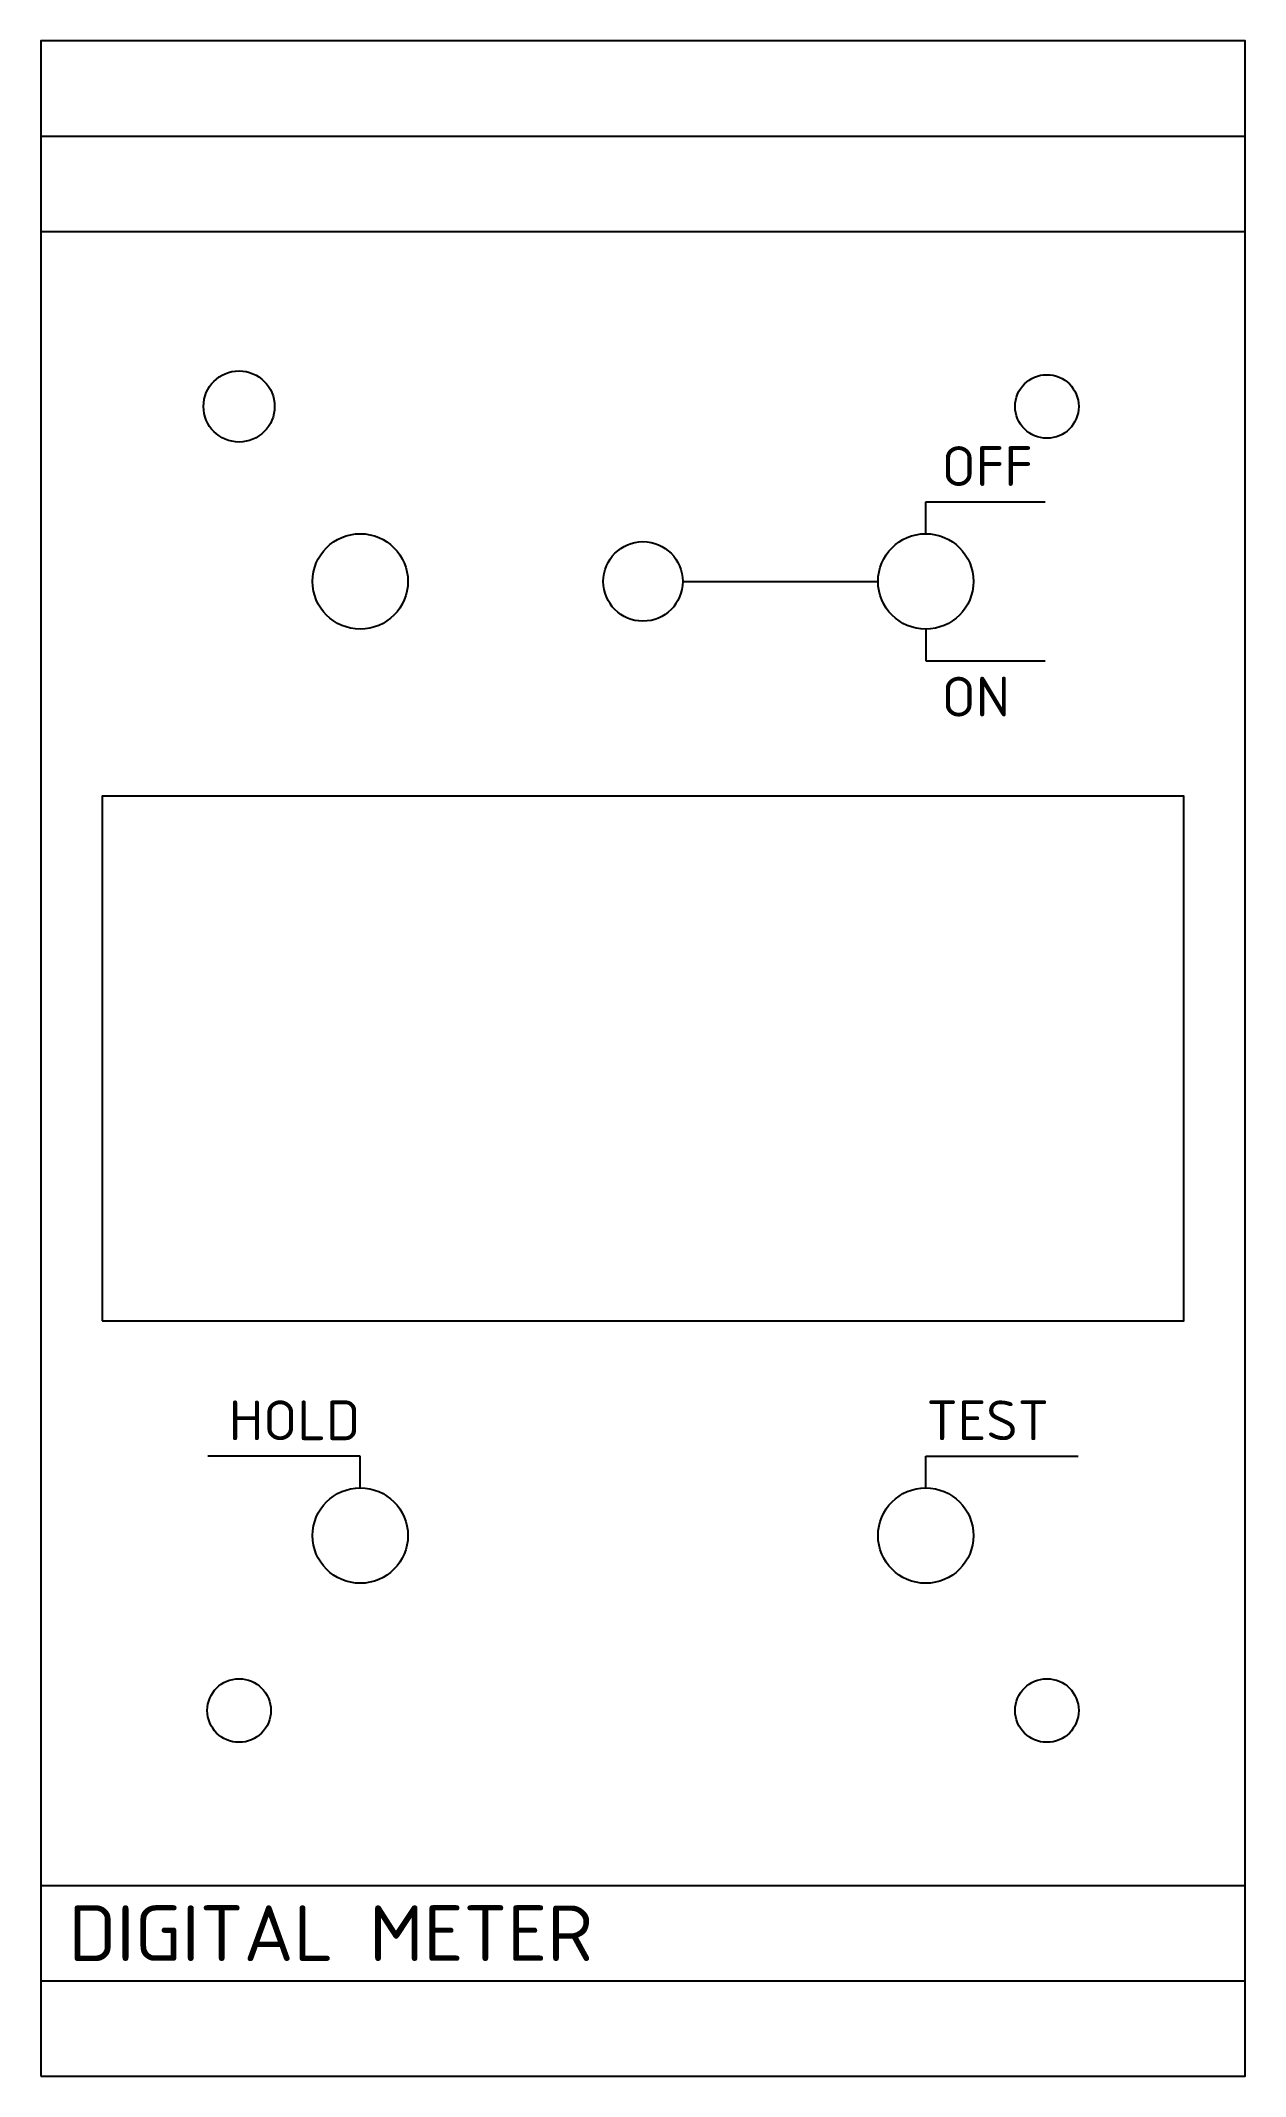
# Model space of a CAD drawing. Header units: millimetres. Extents: x 0 to 76, y 0 to 128.
import ezdxf
from ezdxf.enums import TextEntityAlignment as Align

# ---------------------------------------------------------------- set-up
doc = ezdxf.new("R2010")
doc.units = ezdxf.units.MM
doc.header["$LTSCALE"] = 10
doc.header["$MEASUREMENT"] = 0
doc.layers.get('0').update_dxf_attribs({"linetype": 'CONTINUOUS'})
doc.layers.add('FRONT_PANEL_LAYOUT', color=7, linetype='CONTINUOUS')
doc.styles.add('ISO', font='isocpeur.ttf')

msp = doc.modelspace()

# ---------------------------------------------------------------- linework, layer by layer
at = {"color": 3}
for p, q in [((0, 122), (75.75, 122)), ((0, 116), (75.75, 116)), ((55.655, 99), (63.155, 99)), ((55.655, 97), (55.655, 99)), ((40.375, 94), (52.655, 94)), ((55.655, 91), (55.655, 89)), ((55.655, 89), (63.155, 89)), ((20.095, 39), (10.5, 39)), ((20.095, 37), (20.095, 39)), ((55.655, 37), (55.655, 39)), ((55.655, 39), (65.25, 39)), ((0, 12), (75.75, 12)), ((0, 6), (75.75, 6))]:
    msp.add_line(p, q, dxfattribs=at)
msp.add_lwpolyline([(3.875, 47.5), (71.875, 47.5), (71.875, 80.5), (3.875, 80.5)], close=True, dxfattribs=at)
for centre, radius in [((12.475, 105), 2.236), ((63.275, 105), 2), ((20.095, 94), 3), ((37.875, 94), 2.5), ((55.655, 94), 3), ((20.095, 34), 3), ((55.655, 34), 3), ((12.475, 23), 2), ((63.275, 23), 2)]:
    msp.add_circle(centre, radius, dxfattribs=at)
at = {"layer": 'FRONT_PANEL_LAYOUT', "color": 3}
msp.add_lwpolyline([(0, 0), (75.75, 0), (75.75, 128), (0, 128)], close=True, dxfattribs=at)

# ---------------------------------------------------------------- texts
at = {"color": 7, "style": 'ISO'}
for s, p in [('OFF', (56.655, 100)), ('ON', (56.655, 85.5))]:
    msp.add_text(s, height=2.5, dxfattribs=at).set_placement(p)
for s, p in [('HOLD', (20.095, 40)), ('TEST', (63.405, 40))]:
    msp.add_text(s, height=2.5, dxfattribs=at).set_placement(p, align=Align.RIGHT)
at = {"color": 2, "style": 'ISO'}
msp.add_text('DIGITAL METER', height=3.5, dxfattribs=at).set_placement((1.75, 9), align=Align.MIDDLE_LEFT)

doc.saveas('drawing.dxf')
